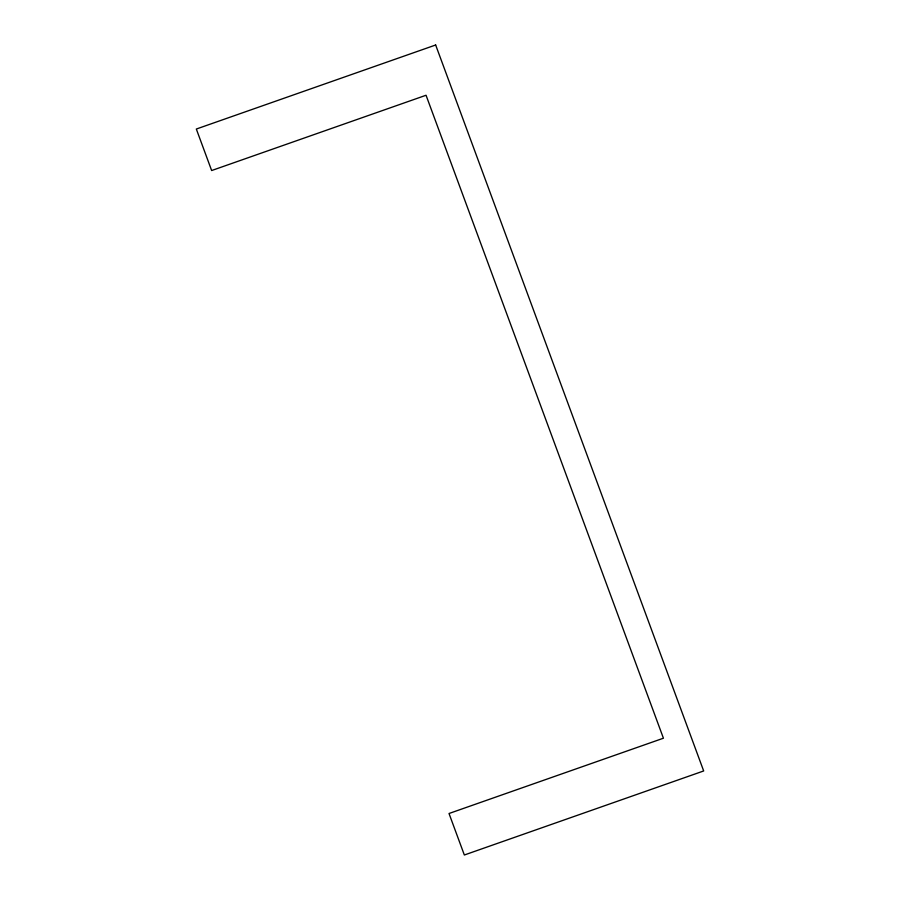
<?xml version="1.0" encoding="UTF-8"?>
<svg xmlns="http://www.w3.org/2000/svg" width="900" height="900" viewBox="0 0 900 900"><rect width="100%" height="100%" fill="white"/><g stroke="black" fill="none" stroke-linecap="round" stroke-linejoin="round"><path stroke-width="1.35" d="M435.656 45L196.324 129.037L211.646 170.539L426.049 95.254L663.424 738.214L449.021 813.499L464.344 855L703.676 770.962L435.656 45"/></g></svg>
